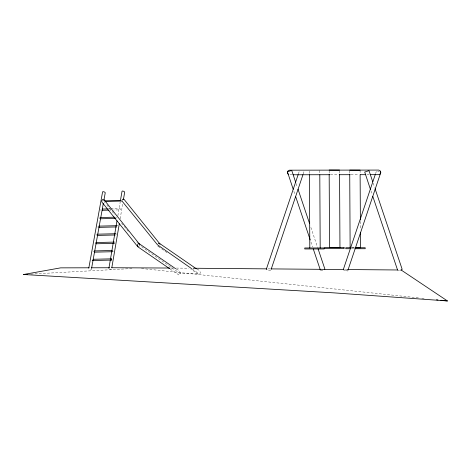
<?xml version="1.0" encoding="UTF-8"?>
<svg xmlns="http://www.w3.org/2000/svg" width="471" height="471" viewBox="0 0 471 471"><rect width="100%" height="100%" fill="white"/><g stroke="black" fill="none" stroke-linecap="round" stroke-linejoin="round"><path stroke-width="0.35" stroke-dasharray="2.35 1.77" d="M116.207 234.393L115.96 234.958M117.856 215.742L120.187 202.047M120.158 218.744L122.737 203.607M91.621 268.117C92.275 270.495 89.284 269.918 88.701 268.67M93.617 251.202L93.599 251.826M298.39 173.911L299.556 170.437M303.212 173.976L303.913 171.891L302.865 171.267M375.558 173.652L376.582 170.814L379.285 171.491M96.526 234.34L96.555 235.329M111.568 269.188L109.802 269.129M139.428 245.679L138.916 246.345M99.511 217.561L99.469 218.762M270.725 270.589L267.934 269.965M347.663 271.019L344.872 270.401M322.77 270.154L320.539 270.578M399.502 270.589L397.836 270.837M158.492 246.557L157.803 246.362M98.168 226.145L97.974 227.281M95.325 242.559L95.201 243.772M30.88 274.093L133.481 268.47M107.983 208.918L110.114 208.865M110.82 208.847L120.052 208.624L120.335 209.124L120.087 209.854L113.617 210.025M109.36 210.125L110.779 210.09M115.212 217.172L116.631 217.137M292.356 174.77L288.917 174.7M330.407 174.723L338.455 174.712M350.895 174.7L358.943 174.688M366.997 174.676L369.187 174.676M352.02 247.74L354.133 247.74M351.331 248.717L354.133 248.717M352.208 247.746L354.286 247.758M170.349 268.04L173.287 268.064M176.231 268.087L188.724 268.199M268.105 268.876L270.313 268.894M345.284 269.53L346.756 269.542M141.53 268.499L418.978 297.931M421.898 298.243L424.088 298.473M100.835 210.331L100.553 209.666M196.884 269.153C199.498 269.53 201.935 273.174 198.856 274.528L190.843 269.1M166.917 252.615L157.602 245.968M176.242 269.135C178.768 269.642 182.289 273.257 178.815 274.929L170.202 269.082M192.221 269.053L198.197 273.221L180.275 273.68L139.622 245.332M104.091 201.517L105.015 202.66M106.858 204.932L114.706 214.605M121.624 223.142L128.548 231.679M136.855 241.917L137.779 243.06M373.209 183.195L374.616 187.364M370.96 190.902L372.125 194.376M296.147 183.631L297.319 187.105M310.872 227.422L317.648 247.581M293.898 191.338L295.064 194.811M310.96 242.076L312.597 246.945M360.097 170.172L360.121 173.834M360.38 221.423L360.421 229.477M349.712 170.861L349.729 173.793M339.544 170.82L339.562 173.752M329.152 170.779L329.17 173.705M319.774 170.414L319.785 173.34M309.388 171.103L309.4 174.035"/><path stroke-width="0.71" d="M108.895 268.352L116.996 220.787M120.435 200.605L122.03 191.238L122.484 191.014L123.791 191.297L124.697 192.08L123.473 199.286M111.81 267.752L119.298 223.79M88.831 267.952L102.596 191.844L103.043 191.632L104.662 192.086L105.257 192.727L103.826 200.628M91.621 268.117L103.308 203.501M298.155 174.606L266.368 269.141L266.969 269.565M271.19 269.2L302.977 174.67M375.328 174.347L343.306 269.571L344.354 270.195M347.892 270.325L380.851 172.321L380.25 171.897M122.172 200.093L122.978 199.198L123.961 199.245L159.787 243.79M158.15 243.572L159.204 243.183L196.289 268.741M102.819 199.357L101.824 200.646L101.818 201.988L137.644 246.527L138.327 246.716M111.58 260.074L111.621 258.867M324.295 269.553L324.896 269.124L318.119 248.971M400.627 270.213L402.193 269.383L375.081 188.753M401.145 270.007L447.45 300.951L334.145 292.885L23.55 274.499L60.624 267.858L89.072 267.793M23.55 274.499L27.212 274.293M105.528 201.482L122.018 201.058L157.55 244.879L191.62 268.635M104.568 200.823L120.9 200.422M102.301 209.053L107.27 208.93M102.26 210.296L108.648 210.143M100.299 217.531L114.5 217.19M100.258 218.78L115.878 218.397M98.875 226.127L117.338 225.68M98.833 227.369L116.584 226.94M97.462 234.175L115.925 233.728M97.42 235.418L115.171 234.988M96.031 242.541L114.494 242.094M95.99 243.79L114.453 243.342M94.606 250.913L112.357 250.484M94.565 252.156L113.022 251.708M93.081 259.285L111.545 258.838M92.328 260.545L111.503 260.08M293.092 174.77L329.676 174.723M339.191 174.712L350.165 174.7M360.409 174.688L365.531 174.676M370.653 174.67L378.702 174.664C381.298 174.576 381.28 170.131 378.684 170.072L289.412 170.184C287.316 170.266 286.762 173.41 288.435 174.47M91.262 267.787L109.496 267.746M111.686 267.74L169.613 268.034M351.331 247.74L345.785 247.74L345.785 248.717L350.654 248.717M355.481 247.74L365.213 247.74L365.213 248.717L354.793 248.717M329.152 170.049L339.538 170.09M349.706 170.131L360.097 170.172M355.67 247.764L360.521 247.781L360.439 232.403M193.134 268.235L266.639 268.859M271.049 268.9L343.812 269.518M347.492 269.553L397.471 269.977M436.499 299.791L437.959 299.945M440.88 300.257L447.45 300.951M175.648 268.723L138.916 243.507C137.632 243.795 136.984 245.88 137.897 246.828L169.601 268.67M103.797 199.41L139.769 244.52M372.744 181.806L369.005 170.685L364.707 172.033L370.494 189.513M372.832 196.46L397.606 270.142M295.682 182.242L291.708 170.425L287.41 171.774L293.197 189.254M298.019 189.195L309.471 223.254M295.764 196.902L310.259 239.992M313.297 249.029L320.309 269.883M159.899 244.037L159.934 244.361M360.121 174.564L360.368 219.957M349.735 174.523L350.13 247.74M339.562 174.482L339.962 247.693L329.57 247.652L329.176 174.441M319.797 174.806L320.192 248.023M309.406 174.765L309.8 247.976M344.089 247.652L324.666 247.652L324.666 248.635L344.089 248.635L344.089 247.652M324.166 247.976L304.743 247.976L304.743 248.959L324.166 248.959L324.166 247.976"/></g></svg>
